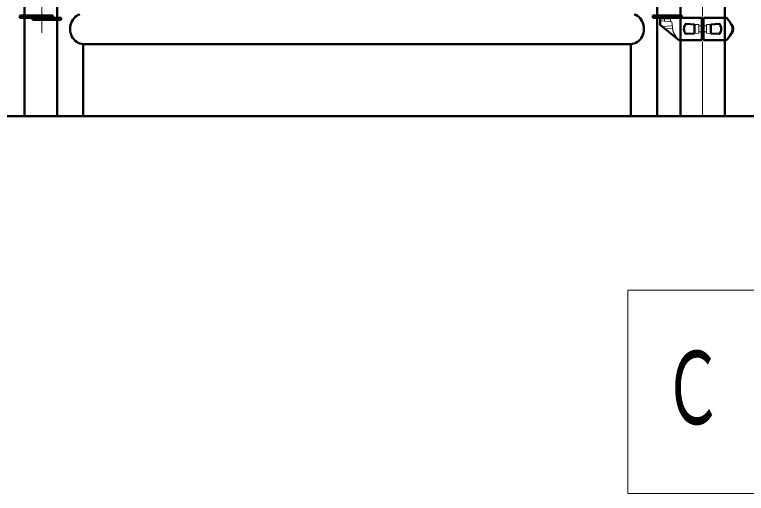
# Model space of a CAD drawing. Units: millimetres on the paper. Extents: x -385 to 0, y -594 to 267.
# Drawn here: x -314.12 to -284.83, y -148.58 to -129.4 of the extents above; entities that cross this region are included whole.
import ezdxf

# ---------------------------------------------------------------- set-up
doc = ezdxf.new("R2010")
doc.units = ezdxf.units.MM
doc.linetypes.add('USER1', pattern=[4.5, 2.5, -2])
doc.linetypes.add('USER2', pattern=[6, 3, -1, 1, -1])
doc.layers.add('LY_1', color=140, linetype='Continuous', lineweight=50)
doc.styles.add('ＭＳ ゴシック', font='')
doc.styles.get('ＭＳ ゴシック').set_extended_font_data('MS Gothic')

msp = doc.modelspace()

# ---------------------------------------------------------------- linework, layer by layer
at = {"layer": 'LY_1', "color": 7, "linetype": 'USER2', "lineweight": 13}
for p, q in [((-286.581, -133.471), (-286.581, -92.607)), ((-313.023, -130.132), (-313.023, -128.911))]:
    msp.add_line(p, q, dxfattribs=at)
at = {"layer": 'LY_1'}
for p, q in [((-287.472, -133.471), (-287.472, -93.471)), ((-285.69, -133.471), (-285.69, -93.471)), ((-313.718, -133.471), (-313.718, -97.071)), ((-312.418, -133.471), (-312.418, -97.071)), ((-288.403, -133.471), (-288.403, -97.071)), ((-312.583, -129.431), (-313.907, -129.431)), ((-313.907, -129.521), (-313.907, -129.431)), ((-312.583, -129.521), (-312.583, -129.431)), ((-287.416, -129.431), (-288.568, -129.431)), ((-288.568, -129.521), (-288.568, -129.431)), ((-287.416, -129.521), (-287.416, -129.431)), ((-312.583, -129.521), (-313.907, -129.521)), ((-313.405, -129.521), (-313.405, -129.611)), ((-313.405, -129.521), (-312.253, -129.521)), ((-313.405, -129.611), (-312.253, -129.611)), ((-312.253, -129.521), (-312.253, -129.611)), ((-287.416, -129.521), (-288.568, -129.521)), ((-288.281, -129.57), (-288.281, -129.796)), ((-287.504, -129.521), (-288.271, -129.56)), ((-287.503, -129.521), (-286.651, -129.521)), ((-286.611, -129.561), (-286.611, -130.381)), ((-286.551, -130.381), (-286.551, -129.561)), ((-285.661, -129.521), (-286.511, -129.521)), ((-288.266, -129.823), (-287.553, -130.403)), ((-286.904, -129.788), (-287.246, -129.77)), ((-286.904, -129.788), (-286.904, -130.155)), ((-286.257, -129.788), (-285.916, -129.77)), ((-286.257, -130.155), (-286.257, -129.788)), ((-285.447, -129.771), (-285.441, -129.771)), ((-286.904, -130.155), (-287.246, -130.172)), ((-286.257, -130.155), (-285.916, -130.172)), ((-285.447, -130.171), (-285.441, -130.171)), ((-311.366, -133.471), (-311.366, -130.576)), ((-289.456, -130.576), (-311.366, -130.576)), ((-289.456, -133.471), (-289.456, -130.576)), ((-287.501, -130.421), (-286.651, -130.421)), ((-285.659, -130.421), (-286.511, -130.421))]:
    msp.add_line(p, q, dxfattribs=at)
at = {"layer": 'LY_1', "color": 7, "linetype": 'USER1', "lineweight": 13}
for p, q in [((-313.153, -129.521), (-313.153, -129.431)), ((-312.893, -129.521), (-312.893, -129.431)), ((-287.912, -129.521), (-287.912, -129.431)), ((-287.686, -129.521), (-287.686, -129.431)), ((-313.136, -129.521), (-313.136, -129.611)), ((-312.909, -129.521), (-312.909, -129.611)), ((-288.272, -129.652), (-287.819, -129.69)), ((-288.101, -129.552), (-288.101, -129.666)), ((-287.861, -129.539), (-287.861, -129.687)), ((-287.81, -129.699), (-287.779, -130.002)), ((-287.481, -129.541), (-287.481, -130.401)), ((-285.681, -130.401), (-285.681, -129.541)), ((-288.201, -129.877), (-287.795, -129.851)), ((-288.108, -129.952), (-287.782, -129.972)), ((-286.74, -129.796), (-286.904, -129.788)), ((-286.731, -129.806), (-286.731, -130.136)), ((-286.731, -129.806), (-286.731, -130.136)), ((-286.611, -129.851), (-286.731, -129.851)), ((-286.551, -129.851), (-286.431, -129.851)), ((-286.431, -130.136), (-286.431, -129.806)), ((-286.431, -130.136), (-286.431, -129.806)), ((-286.421, -129.796), (-286.257, -129.788)), ((-287.733, -130.135), (-287.57, -130.385)), ((-286.74, -130.146), (-286.904, -130.155)), ((-286.611, -130.091), (-286.731, -130.091)), ((-286.551, -130.091), (-286.431, -130.091)), ((-286.421, -130.146), (-286.257, -130.155))]:
    msp.add_line(p, q, dxfattribs=at)
at = {"layer": 'LY_1', "color": 7}
msp.add_line((-181.446, -133.471), (-346.893, -133.471), dxfattribs=at)
at = {"layer": 'LY_1', "color": 7, "lineweight": 13}
for p, q in [((-289.57, -140.442), (-289.57, -148.576)), ((-238.77, -140.442), (-289.57, -140.442)), ((-289.57, -148.576), (-238.77, -148.576))]:
    msp.add_line(p, q, dxfattribs=at)
at = {"layer": 'LY_1'}
for points in [[(-311.366, -130.576), (-311.434, -130.571), (-311.502, -130.556), (-311.567, -130.53), (-311.629, -130.495), (-311.686, -130.451), (-311.738, -130.399), (-311.783, -130.339), (-311.821, -130.274), (-311.852, -130.203), (-311.874, -130.128), (-311.887, -130.05), (-311.892, -129.971), (-311.887, -129.892), (-311.874, -129.815), (-311.852, -129.74), (-311.821, -129.669), (-311.783, -129.603), (-311.738, -129.543), (-311.686, -129.491), (-311.629, -129.447), (-311.567, -129.412), (-311.502, -129.387)], [(-289.319, -129.387), (-289.254, -129.412), (-289.192, -129.447), (-289.135, -129.491), (-289.083, -129.543), (-289.038, -129.603), (-289, -129.669), (-288.969, -129.74), (-288.947, -129.815), (-288.934, -129.892), (-288.929, -129.971), (-288.934, -130.05), (-288.947, -130.128), (-288.969, -130.203), (-289, -130.274), (-289.038, -130.339), (-289.083, -130.399), (-289.135, -130.451), (-289.192, -130.495), (-289.254, -130.53), (-289.319, -130.556), (-289.387, -130.571), (-289.456, -130.576)]]:
    msp.add_lwpolyline(points, dxfattribs=at)
for centre, radius, start, end in [((-288.271, -129.57), 0.01, 92.7751, 180), ((-286.651, -129.561), 0.04, 0, 90), ((-286.511, -129.561), 0.04, 90, 180), ((-285.659, -129.601), 0.08, 39.7791, 90), ((-286.673, -130.446), 1.4, 25.5584, 39.7791), ((-288.241, -129.792), 0.04, 180, 227.9739), ((-287.05, -129.971), 0.278, 154.6994, 205.3006), ((-286.035, -130.451), 1.4, 151.385, 154.6994), ((-287.247, -129.79), 0.02, 87, 151.385), ((-285.915, -129.79), 0.02, 28.6151, 93), ((-287.127, -130.451), 1.4, 25.3006, 28.6151), ((-286.112, -129.971), 0.278, 334.6995, 25.3006), ((-285.441, -129.791), 0.02, 36.8699, 90), ((-285.681, -129.971), 0.32, 323.1301, 36.8699), ((-285.681, -129.971), 0.3, 334.4416, 25.5584), ((-286.035, -129.492), 1.4, 205.3006, 208.615), ((-287.247, -130.153), 0.02, 208.615, 273), ((-285.915, -130.153), 0.02, 267, 331.385), ((-287.127, -129.492), 1.4, 331.385, 334.6995), ((-286.673, -129.497), 1.4, 320.2209, 334.4416), ((-285.441, -130.151), 0.02, 270, 323.1301), ((-287.503, -130.341), 0.08, 230.9023, 270), ((-286.651, -130.381), 0.04, 270, 0), ((-286.511, -130.381), 0.04, 180, 270), ((-285.659, -130.341), 0.08, 270, 320.2209)]:
    msp.add_arc(centre, radius, start, end, dxfattribs=at)
at = {"layer": 'LY_1', "color": 7, "linetype": 'USER1', "lineweight": 13}
for centre, radius, start, end in [((-288.271, -129.642), 0.01, 180, 263.878), ((-287.82, -129.7), 0.01, 5.8027, 83.878), ((-287.501, -129.541), 0.02, 0, 91.9889), ((-285.661, -129.541), 0.02, 90, 180), ((-287.481, -129.971), 0.3, 185.7056, 212.993), ((-286.741, -129.806), 0.01, 0, 88), ((-286.741, -129.806), 0.01, 0, 88), ((-286.421, -129.806), 0.01, 93, 180), ((-286.421, -129.806), 0.01, 92, 180), ((-286.741, -130.136), 0.01, 272, 0), ((-286.741, -130.136), 0.01, 273, 0), ((-286.421, -130.136), 0.01, 180, 268), ((-286.421, -130.136), 0.01, 180, 268), ((-287.503, -130.341), 0.08, 212.993, 230.9023), ((-287.501, -130.401), 0.02, 270, 0), ((-285.661, -130.401), 0.02, 180, 271.9889)]:
    msp.add_arc(centre, radius, start, end, dxfattribs=at)

# ---------------------------------------------------------------- texts
at = {"layer": 'LY_1', "color": 7, "insert": (-288.17, -144.509), "char_height": 2.933, "attachment_point": 4, "style": 'ＭＳ ゴシック'}
msp.add_mtext('\\T1.64;\\W0.6;Ｃ視立面図\u3000Ｓ＝１／５０', dxfattribs=at)

doc.saveas('drawing.dxf')
